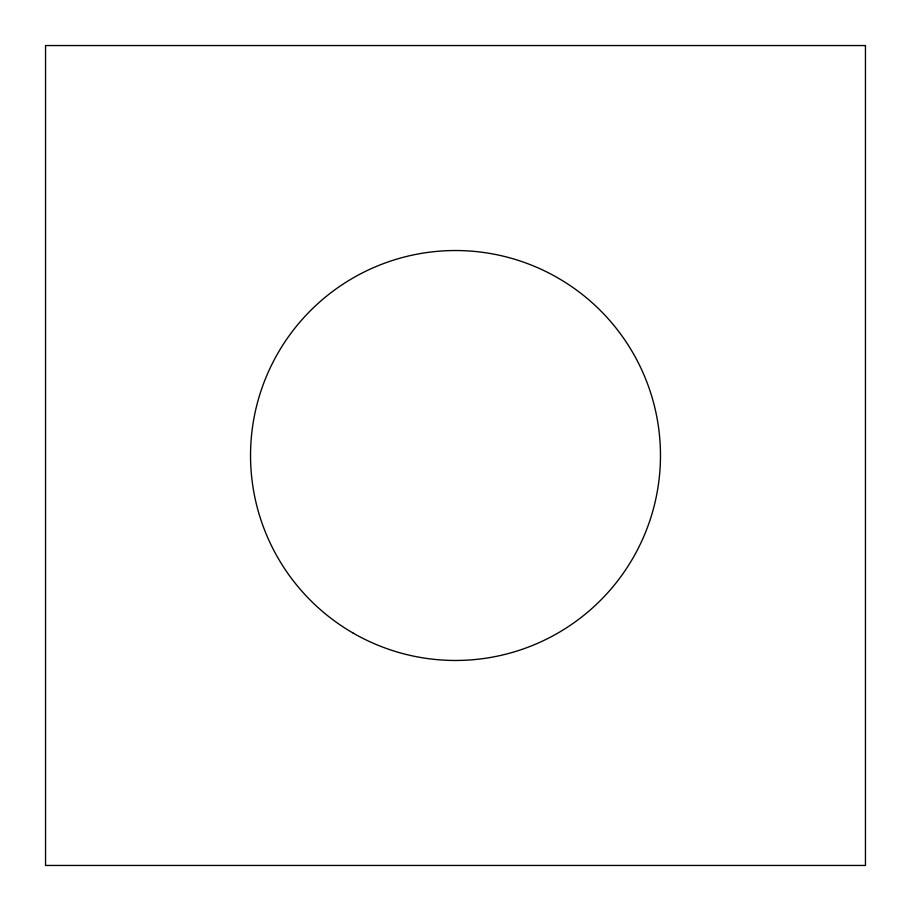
<?xml version="1.0" encoding="UTF-8"?>
<svg xmlns="http://www.w3.org/2000/svg" width="911" height="911" viewBox="0 0 911 911"><rect width="100%" height="100%" fill="white"/><g stroke="black" fill="none" stroke-linecap="round" stroke-linejoin="round"><path stroke-width="1.37" d="M865.45 45.55L45.55 45.55L45.55 865.45L865.45 865.45L865.45 45.55M353.012 633.008A204.975 204.975 0 0 0 660.475 455.5A204.975 204.975 0 0 0 353.012 277.992A204.975 204.975 0 0 0 353.012 633.008"/></g></svg>
